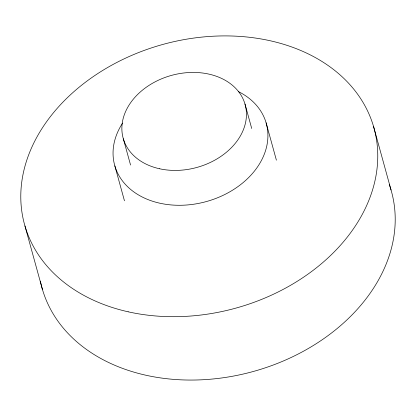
<?xml version="1.0" encoding="UTF-8"?>
<svg xmlns="http://www.w3.org/2000/svg" width="416" height="416" viewBox="0 0 416 416"><rect width="100%" height="100%" fill="white"/><g stroke="black" fill="none" stroke-linecap="round" stroke-linejoin="round"><path stroke-width="0.62" d="M373.589 126.625L391.04 189.982M266.105 122.819L276.401 160.186M244.993 104.083L251.711 128.482M123.323 138.762L130.562 165.038M114.852 165.927L124.457 200.803M24.96 225.982L42.411 289.338M389.319 184.647A181.256 136.796 -15.4 0 1 253.297 371.483A181.256 136.796 -15.4 0 1 40.378 281.154M238.404 91.582A78.64 59.353 -15.4 0 1 253.864 171.798A78.64 59.353 -15.4 0 1 149.568 200.195A78.64 59.353 -15.4 0 1 122.569 123.131M159.338 168.714A63.258 47.741 -15.4 0 0 246.048 108.883A63.258 47.741 -15.4 0 0 147.087 86.674A63.258 47.741 -15.4 0 0 159.338 168.714M128.159 311.802A181.256 136.796 -15.4 0 0 376.605 140.374A181.256 136.796 -15.4 0 0 93.059 76.726A181.256 136.796 -15.4 0 0 128.159 311.802"/></g></svg>
